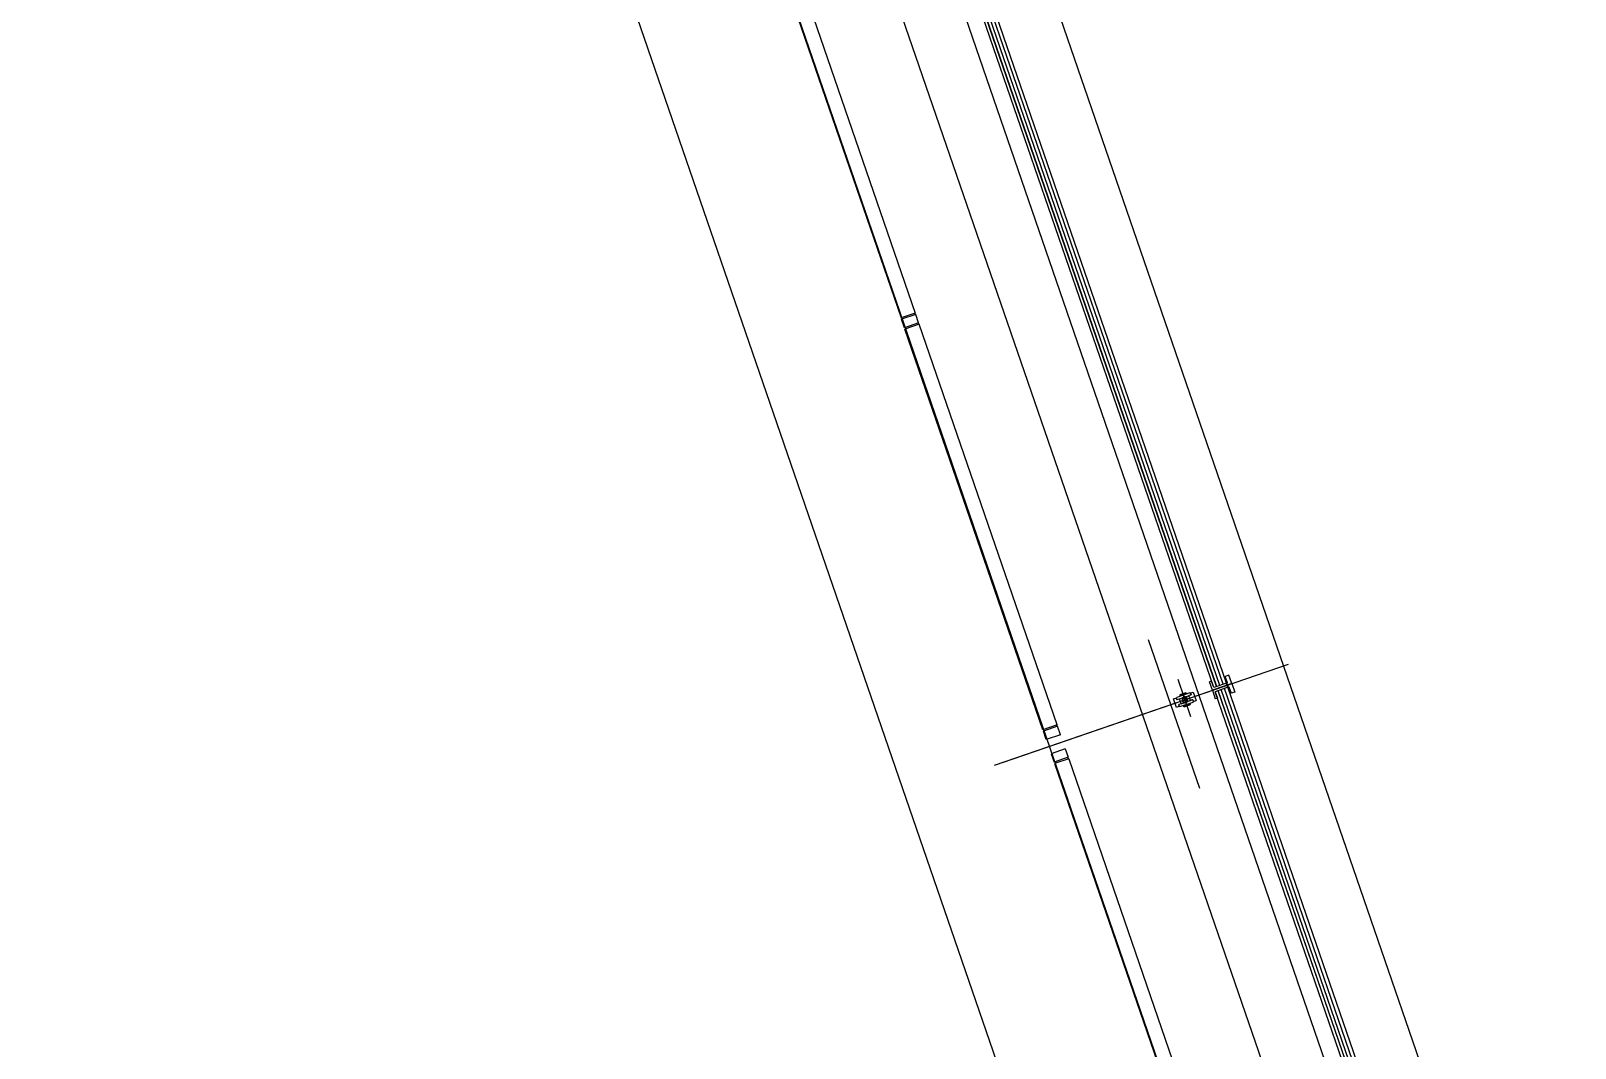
# Model space of a CAD drawing. Extents: x 809487 to 809680, y 818779 to 819225.
# Drawn here: x 809623.69 to 809628.87, y 818931.55 to 818934.96 of the extents above; entities that cross this region are included whole.
import ezdxf

# ---------------------------------------------------------------- set-up
doc = ezdxf.new("R2010")
doc.units = 0
for name, color, linetype in [('F-RC', 7, 'Continuous'), ('MAJ214__', 7, 'Continuous'), ('MAJ270__', 7, 'Continuous'), ('MAJ292__', 7, 'Continuous')]:
    doc.layers.add(name, color=color, linetype=linetype)

msp = doc.modelspace()

# ---------------------------------------------------------------- linework, layer by layer
at = {"layer": 'F-RC'}
for p, q in [((809626.2271, 818935.263), (809626.6573, 818934.0135)), ((809626.1796, 818935.2472), (809626.61, 818933.9972)), ((809626.6376, 818934.0067), (809626.61, 818933.9972)), ((809626.6589, 818934.0088), (809626.6117, 818933.9925)), ((809626.6214, 818933.9641), (809626.6117, 818933.9925)), ((809626.6135, 818933.9932), (809626.6119, 818933.9979)), ((809626.6687, 818933.9804), (809626.6214, 818933.9641)), ((809626.6703, 818933.9757), (809626.623, 818933.9594)), ((809626.6249, 818933.9601), (809626.6233, 818933.9648)), ((809626.6573, 818934.0135), (809626.6376, 818934.0067)), ((809626.657, 818934.0081), (809626.6554, 818934.0129)), ((809626.6687, 818933.9804), (809626.6589, 818934.0088)), ((809626.6684, 818933.975), (809626.6668, 818933.9798)), ((809627.1326, 818932.6331), (809626.6703, 818933.9757)), ((809627.0854, 818932.6168), (809626.623, 818933.9594)), ((809627.1326, 818932.6331), (809627.0854, 818932.6168)), ((809627.1343, 818932.6283), (809627.087, 818932.6121)), ((809627.1324, 818932.6277), (809627.1307, 818932.6324)), ((809627.144, 818932.6), (809627.1343, 818932.6283)), ((809627.0967, 818932.5837), (809627.087, 818932.6121)), ((809627.0889, 818932.6127), (809627.0872, 818932.6174)), ((809627.144, 818932.6), (809627.0967, 818932.5837)), ((809627.1603, 818932.5527), (809627.113, 818932.5364)), ((809627.113, 818932.5364), (809627.1228, 818932.508)), ((809627.1701, 818932.5243), (809627.1228, 818932.508)), ((809627.1717, 818932.5196), (809627.1244, 818932.5033)), ((809627.1603, 818932.5527), (809627.1701, 818932.5243)), ((809627.1682, 818932.5237), (809627.1698, 818932.5189)), ((809627.1717, 818932.5196), (809627.6261, 818931.1999)), ((809627.1244, 818932.5033), (809627.579, 818931.1832)), ((809627.1247, 818932.5087), (809627.1263, 818932.504))]:
    msp.add_line(p, q, dxfattribs=at)
at = {"layer": 'MAJ214__'}
for p, q in [((809627.6674, 818932.7617), (809626.6956, 818935.584)), ((809627.6681, 818932.7619), (809626.6963, 818935.5843)), ((809627.6776, 818932.7652), (809626.7058, 818935.5875)), ((809627.6889, 818932.7691), (809626.7171, 818935.5915)), ((809628.5851, 818929.8969), (809626.6333, 818935.5652)), ((809627.5231, 818932.7199), (809627.5335, 818932.7235)), ((809627.5778, 818932.7401), (809627.5338, 818932.7249)), ((809627.5429, 818932.7201), (809627.5737, 818932.7307)), ((809627.5436, 818932.7325), (809627.5654, 818932.74)), ((809627.5442, 818932.7338), (809627.5436, 818932.7325)), ((809627.5436, 818932.7325), (809627.5446, 818932.7297)), ((809627.5641, 818932.7406), (809627.5442, 818932.7338)), ((809627.5446, 818932.7297), (809627.5663, 818932.7372)), ((809627.547, 818932.7305), (809627.5466, 818932.7299)), ((809627.5468, 818932.7294), (809627.5466, 818932.7299)), ((809627.564, 818932.7364), (809627.5646, 818932.7361)), ((809627.5641, 818932.7406), (809627.5654, 818932.74)), ((809627.5648, 818932.7356), (809627.5646, 818932.7361)), ((809627.5654, 818932.74), (809627.5663, 818932.7372)), ((809627.5813, 818932.7333), (809627.5737, 818932.7307)), ((809627.5789, 818932.7391), (809627.5893, 818932.7427)), ((809627.5893, 818932.7427), (809627.599, 818932.7143)), ((809628.6441, 818929.9251), (809627.6723, 818932.7475)), ((809628.6448, 818929.9254), (809627.673, 818932.7477)), ((809628.6543, 818929.9286), (809627.6825, 818932.751)), ((809628.6656, 818929.9325), (809627.6938, 818932.7549)), ((809627.5329, 818932.6916), (809627.5231, 818932.7199)), ((809627.5433, 818932.6951), (809627.5329, 818932.6916)), ((809627.5352, 818932.7175), (809627.5428, 818932.7201)), ((809627.5485, 818932.7035), (809627.5409, 818932.7009)), ((809627.5486, 818932.7036), (809627.5794, 818932.7142)), ((809627.5776, 818932.7046), (809627.5558, 818932.6971)), ((809627.5558, 818932.6971), (809627.5568, 818932.6942)), ((809627.5785, 818932.7017), (809627.5568, 818932.6942)), ((809627.5581, 818932.6936), (809627.5568, 818932.6942)), ((809627.5577, 818932.6977), (809627.5574, 818932.6987)), ((809627.5581, 818932.6936), (809627.5779, 818932.7005)), ((809627.5757, 818932.7039), (809627.5754, 818932.7049)), ((809627.5776, 818932.7046), (809627.5785, 818932.7017)), ((809627.5779, 818932.7005), (809627.5785, 818932.7017)), ((809627.5886, 818932.7108), (809627.599, 818932.7143))]:
    msp.add_line(p, q, dxfattribs=at)
msp.add_lwpolyline([(809627.5444, 818932.6942), (809627.5884, 818932.7093)], dxfattribs=at)
msp.add_circle((809627.5611, 818932.7171), 0.006, dxfattribs=at)
for radius, start, end in [(0.0095, 146.6949, 251.3051), (0.0109, 101.1265, 116.8735), (0.0095, 325.1826, 72.8174), (0.0109, 281.1265, 296.8735)]:
    msp.add_arc((809627.5611, 818932.7171), radius, start, end, dxfattribs=at)
for points, degree in [([(809627.5335, 818932.7242), (809627.5335, 818932.7242), (809627.5335, 818932.7243), (809627.5335, 818932.7244), (809627.5335, 818932.7245), (809627.5336, 818932.7245), (809627.5336, 818932.7246), (809627.5336, 818932.7246), (809627.5336, 818932.7247), (809627.5336, 818932.7247), (809627.5336, 818932.7248), (809627.5337, 818932.7248), (809627.5337, 818932.7248), (809627.5337, 818932.7249), (809627.5338, 818932.7249), (809627.5338, 818932.7249)], 3), ([(809627.5343, 818932.718), (809627.5342, 818932.7184), (809627.5342, 818932.7187), (809627.534, 818932.7196), (809627.5339, 818932.7201), (809627.5337, 818932.7212), (809627.5336, 818932.7218), (809627.5335, 818932.723), (809627.5335, 818932.7236), (809627.5335, 818932.7242)], 3), ([(809627.554, 818932.7236), (809627.554, 818932.7236), (809627.554, 818932.7236), (809627.5539, 818932.7235), (809627.5539, 818932.7235), (809627.5537, 818932.7232), (809627.5536, 818932.7231), (809627.5534, 818932.7227), (809627.5533, 818932.7225), (809627.5531, 818932.7223)], 3), ([(809627.5561, 818932.7269), (809627.555, 818932.7252), (809627.554, 818932.7236)], 2), ([(809627.5626, 818932.7266), (809627.5609, 818932.7272), (809627.559, 818932.7279)], 2), ([(809627.5641, 818932.7261), (809627.5639, 818932.7262), (809627.5637, 818932.7263), (809627.5633, 818932.7264), (809627.5631, 818932.7265), (809627.5629, 818932.7266), (809627.5628, 818932.7266), (809627.5627, 818932.7266), (809627.5627, 818932.7266), (809627.5626, 818932.7266)], 3), ([(809627.5794, 818932.7142), (809627.5794, 818932.7142), (809627.5794, 818932.7142), (809627.5793, 818932.7144), (809627.5793, 818932.7146), (809627.5791, 818932.7151), (809627.5791, 818932.7155), (809627.5789, 818932.7168), (809627.5788, 818932.7178), (809627.5783, 818932.7201), (809627.578, 818932.7212), (809627.5773, 818932.7236), (809627.5768, 818932.7247), (809627.5758, 818932.7268), (809627.5753, 818932.7277), (809627.5746, 818932.729), (809627.5743, 818932.7295), (809627.5739, 818932.7301), (809627.5738, 818932.7304), (809627.5737, 818932.7306), (809627.5737, 818932.7307), (809627.5737, 818932.7307)], 3), ([(809627.5778, 818932.7401), (809627.5778, 818932.7401), (809627.5778, 818932.7401), (809627.5779, 818932.7401), (809627.578, 818932.7401), (809627.578, 818932.74), (809627.5781, 818932.74), (809627.5781, 818932.74), (809627.5782, 818932.7399), (809627.5782, 818932.7399), (809627.5782, 818932.7399), (809627.5783, 818932.7398), (809627.5783, 818932.7398), (809627.5784, 818932.7397), (809627.5784, 818932.7397), (809627.5785, 818932.7397)], 3), ([(809627.5785, 818932.7397), (809627.5788, 818932.7392), (809627.5792, 818932.7387), (809627.5799, 818932.7377), (809627.5802, 818932.7372), (809627.5807, 818932.7362), (809627.581, 818932.7357), (809627.5813, 818932.7349), (809627.5815, 818932.7346), (809627.5816, 818932.7343)], 3), ([(809627.5817, 818932.7341), (809627.5817, 818932.7341), (809627.5817, 818932.734), (809627.5817, 818932.7339), (809627.5817, 818932.7339), (809627.5817, 818932.7337), (809627.5816, 818932.7336), (809627.5816, 818932.7335), (809627.5815, 818932.7335), (809627.5814, 818932.7334), (809627.5814, 818932.7334), (809627.5813, 818932.7333), (809627.5813, 818932.7333), (809627.5813, 818932.7333)], 3), ([(809627.5817, 818932.7341), (809627.5817, 818932.7341), (809627.5817, 818932.7341), (809627.5816, 818932.7342), (809627.5816, 818932.7342), (809627.5816, 818932.7342), (809627.5816, 818932.7343), (809627.5816, 818932.7343)], 3), ([(809627.5343, 818932.718), (809627.5344, 818932.718), (809627.5344, 818932.718), (809627.5344, 818932.7179), (809627.5344, 818932.7179), (809627.5344, 818932.7179), (809627.5344, 818932.7178), (809627.5344, 818932.7178)], 3), ([(809627.5352, 818932.7175), (809627.5352, 818932.7175), (809627.5352, 818932.7175), (809627.5351, 818932.7174), (809627.5351, 818932.7174), (809627.535, 818932.7174), (809627.535, 818932.7174), (809627.5349, 818932.7174), (809627.5348, 818932.7175), (809627.5346, 818932.7175), (809627.5346, 818932.7176), (809627.5345, 818932.7177), (809627.5344, 818932.7178), (809627.5344, 818932.7178)], 3), ([(809627.5405, 818932.7002), (809627.5405, 818932.7002), (809627.5405, 818932.7002), (809627.5405, 818932.7003), (809627.5405, 818932.7004), (809627.5405, 818932.7005), (809627.5405, 818932.7006), (809627.5406, 818932.7007), (809627.5407, 818932.7008), (809627.5408, 818932.7009), (809627.5408, 818932.7009), (809627.5409, 818932.7009), (809627.5409, 818932.7009), (809627.5409, 818932.7009)], 3), ([(809627.5405, 818932.7002), (809627.5405, 818932.7001), (809627.5405, 818932.7001), (809627.5405, 818932.7001), (809627.5405, 818932.7001), (809627.5405, 818932.7), (809627.5406, 818932.7), (809627.5406, 818932.7)], 3), ([(809627.5437, 818932.6946), (809627.5433, 818932.6951), (809627.543, 818932.6956), (809627.5423, 818932.6966), (809627.542, 818932.697), (809627.5415, 818932.698), (809627.5412, 818932.6985), (809627.5408, 818932.6993), (809627.5407, 818932.6996), (809627.5406, 818932.7)], 3), ([(809627.5428, 818932.7201), (809627.5428, 818932.7201), (809627.5428, 818932.72), (809627.5428, 818932.7199), (809627.5429, 818932.7197), (809627.543, 818932.7191), (809627.5431, 818932.7187), (809627.5433, 818932.7175), (809627.5434, 818932.7165), (809627.5438, 818932.7142), (809627.5441, 818932.713), (809627.5449, 818932.7107), (809627.5454, 818932.7096), (809627.5463, 818932.7075), (809627.5469, 818932.7066), (809627.5476, 818932.7053), (809627.5479, 818932.7048), (809627.5482, 818932.7041), (809627.5483, 818932.7039), (809627.5484, 818932.7037), (809627.5485, 818932.7036), (809627.5485, 818932.7035)], 3), ([(809627.5428, 818932.7201), (809627.5428, 818932.7201), (809627.5429, 818932.7201), (809627.5429, 818932.7201)], 2), ([(809627.5444, 818932.6942), (809627.5444, 818932.6942), (809627.5443, 818932.6942), (809627.5442, 818932.6942), (809627.5442, 818932.6942), (809627.5441, 818932.6942), (809627.5441, 818932.6943), (809627.544, 818932.6943), (809627.544, 818932.6943), (809627.544, 818932.6943), (809627.5439, 818932.6944), (809627.5439, 818932.6944), (809627.5438, 818932.6944), (809627.5438, 818932.6945), (809627.5437, 818932.6946), (809627.5437, 818932.6946)], 3), ([(809627.5486, 818932.7036), (809627.5486, 818932.7036), (809627.5485, 818932.7035), (809627.5485, 818932.7035)], 2), ([(809627.5486, 818932.7036), (809627.5486, 818932.7036), (809627.5485, 818932.7035), (809627.5485, 818932.7035)], 2), ([(809627.558, 818932.7081), (809627.5582, 818932.7081), (809627.5584, 818932.708), (809627.5588, 818932.7079), (809627.559, 818932.7078), (809627.5593, 818932.7077), (809627.5594, 818932.7077), (809627.5595, 818932.7076), (809627.5595, 818932.7076), (809627.5595, 818932.7076)], 3), ([(809627.5595, 818932.7076), (809627.5612, 818932.707), (809627.5632, 818932.7064)], 2), ([(809627.566, 818932.7074), (809627.5672, 818932.7091), (809627.5682, 818932.7106)], 2), ([(809627.5682, 818932.7106), (809627.5682, 818932.7106), (809627.5682, 818932.7106), (809627.5682, 818932.7107), (809627.5683, 818932.7108), (809627.5684, 818932.711), (809627.5686, 818932.7112), (809627.5688, 818932.7116), (809627.5689, 818932.7117), (809627.569, 818932.7119)], 3), ([(809627.587, 818932.7168), (809627.5863, 818932.7166), (809627.5857, 818932.7164), (809627.5841, 818932.7158), (809627.5832, 818932.7155), (809627.5816, 818932.7149), (809627.581, 818932.7147), (809627.5801, 818932.7144), (809627.5797, 818932.7143), (809627.5794, 818932.7142)], 3), ([(809627.587, 818932.7168), (809627.5861, 818932.7165), (809627.5852, 818932.7162), (809627.5844, 818932.7159), (809627.5831, 818932.7155), (809627.5818, 818932.715), (809627.5805, 818932.7146), (809627.5802, 818932.7144), (809627.5798, 818932.7143), (809627.5794, 818932.7142)], 3), ([(809627.587, 818932.7168), (809627.587, 818932.7168), (809627.587, 818932.7168), (809627.587, 818932.7168), (809627.5871, 818932.7168), (809627.5872, 818932.7168), (809627.5872, 818932.7168), (809627.5873, 818932.7168), (809627.5874, 818932.7168), (809627.5875, 818932.7167), (809627.5876, 818932.7167), (809627.5877, 818932.7166), (809627.5877, 818932.7165), (809627.5878, 818932.7164)], 3), ([(809627.5878, 818932.7162), (809627.5878, 818932.7162), (809627.5878, 818932.7163), (809627.5878, 818932.7163), (809627.5878, 818932.7164), (809627.5878, 818932.7164), (809627.5878, 818932.7164), (809627.5878, 818932.7164)], 3), ([(809627.5878, 818932.7162), (809627.5879, 818932.7159), (809627.588, 818932.7156), (809627.5882, 818932.7147), (809627.5883, 818932.7142), (809627.5885, 818932.713), (809627.5885, 818932.7125), (809627.5886, 818932.7113), (809627.5887, 818932.7107), (809627.5887, 818932.7101)], 3), ([(809627.5887, 818932.7101), (809627.5887, 818932.71), (809627.5886, 818932.7099), (809627.5886, 818932.7098), (809627.5886, 818932.7098), (809627.5886, 818932.7097), (809627.5886, 818932.7097), (809627.5886, 818932.7096), (809627.5886, 818932.7096), (809627.5885, 818932.7095), (809627.5885, 818932.7095), (809627.5885, 818932.7094), (809627.5885, 818932.7094), (809627.5884, 818932.7094), (809627.5884, 818932.7093), (809627.5884, 818932.7093)], 3)]:
    msp.add_open_spline(points, degree=degree, dxfattribs=at)
at = {"layer": 'MAJ270__'}
for p, q in [((809623.6938, 818940.9041), (809627.8003, 818928.9778)), ((809626.1306, 818935.3974), (809628.084, 818929.7243)), ((809627.6107, 818932.4195), (809627.439, 818932.9181)), ((809626.9503, 818932.5068), (809627.9085, 818932.8367)), ((809627.5374, 818932.7858), (809627.5802, 818932.6615)), ((809627.7005, 818932.7731), (809627.7054, 818932.7589)), ((809627.1694, 818932.3805), (809627.0593, 818932.7001))]:
    msp.add_line(p, q, dxfattribs=at)
msp.add_lwpolyline([(809626.9231, 818932.4974), (809627.6808, 818932.7583)], dxfattribs=at)
msp.add_circle((809627.703, 818932.766), 0.003, dxfattribs=at)
at = {"layer": 'MAJ292__'}
for p, q in [((809628.8688, 818929.9945), (809625.9647, 818938.4286)), ((809627.658, 818932.7584), (809626.6861, 818935.5808)), ((809627.7005, 818932.7731), (809626.7288, 818935.5951)), ((809628.396, 818929.8317), (809626.4442, 818935.5001)), ((809627.6506, 818932.7797), (809627.6433, 818932.7772)), ((809627.6531, 818932.7488), (809627.6433, 818932.7772)), ((809627.658, 818932.7584), (809627.6506, 818932.7797)), ((809627.7038, 818932.7742), (809627.658, 818932.7584)), ((809627.7088, 818932.7997), (809627.6965, 818932.7955)), ((809627.7039, 818932.7742), (809627.6965, 818932.7955)), ((809627.7186, 818932.7714), (809627.7088, 818932.7997)), ((809627.7186, 818932.7714), (809627.6531, 818932.7488)), ((809627.7186, 818932.7714), (809627.6531, 818932.7488)), ((809627.6531, 818932.7488), (809627.6629, 818932.7204)), ((809627.7087, 818932.76), (809627.6629, 818932.7442)), ((809628.6347, 818929.9219), (809627.6629, 818932.7442)), ((809627.6629, 818932.7442), (809627.6702, 818932.723)), ((809627.6702, 818932.723), (809627.6629, 818932.7204)), ((809628.6772, 818929.9365), (809627.7054, 818932.7589)), ((809627.7087, 818932.76), (809627.7161, 818932.7388)), ((809627.7284, 818932.743), (809627.7161, 818932.7388)), ((809627.7186, 818932.7714), (809627.7284, 818932.743))]:
    msp.add_line(p, q, dxfattribs=at)

doc.saveas('drawing.dxf')
